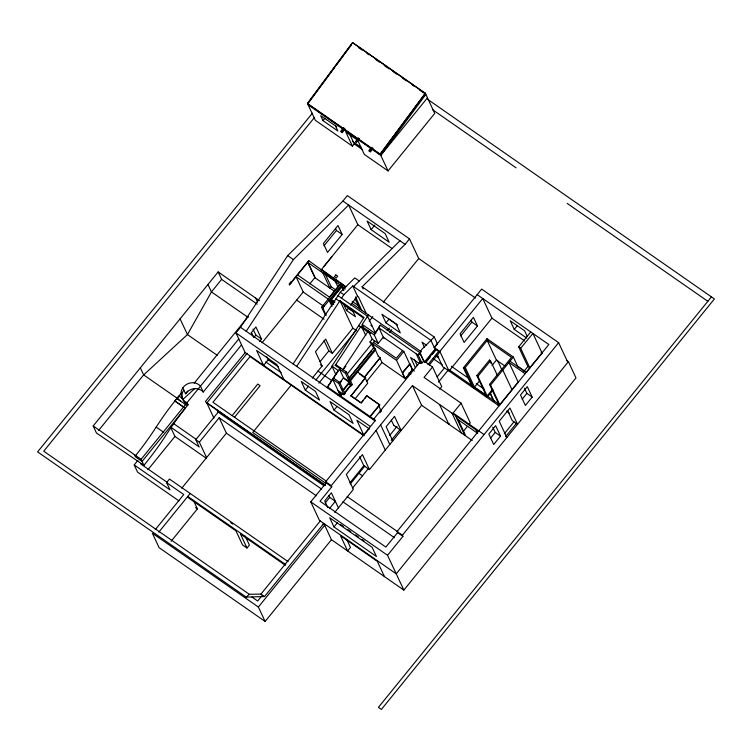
<?xml version="1.0" encoding="UTF-8"?>
<svg xmlns="http://www.w3.org/2000/svg" width="752" height="752" viewBox="0 0 752 752"><rect width="100%" height="100%" fill="white"/><g stroke="black" fill="none" stroke-linecap="round" stroke-linejoin="round"><path stroke-width="1.13" d="M182.802 387.882L185.565 393.785A11.12 10.171 -25.1 0 1 203.256 392.018L200.483 386.114A11.12 10.171 -25.1 0 0 182.802 387.882C179.239 392.864 181.27 400.44 187.069 402.649L188.056 404.764L142.081 461.437L135.322 456.727L134.335 454.612M183.798 390.006C180.236 394.979 182.257 402.555 188.056 404.764M368.884 428.969L363.846 435.173L245.161 352.556L235.949 332.901L240.499 327.289L287.687 255.624L342.912 201.057L347.339 195.595L409.511 238.882L418.723 258.528L475.48 298.046M246.214 331.265L293.402 259.6L348.627 205.033L357.83 224.688L392.055 248.517M293.101 363.912L340.289 292.246L354.794 277.911L359.24 281.013M296.664 366.393L339.989 300.725L364.053 317.466L331.914 366.121L335.787 374.383M341.577 298.177L343.852 294.728L352.735 285.939L430.905 340.346L435.004 349.078L436.038 349.802L432.466 354.201M327.261 387.675L339.838 368.583L335.223 365.369L360.546 326.923L361.298 325.992L370.745 332.572L369.993 333.503L358.619 325.578M363.169 326.471L362.201 324.413L367.568 316.272L338.015 295.696M327.035 387.524L338.231 370.52L331.914 366.121M342.865 369.561L368.301 330.871M369.993 333.503L370.689 332.45L374.27 334.941L378.106 343.138M439.629 389.263L441.753 386.65L432.541 366.995L423.733 360.857L419.917 352.707L380.333 325.165L374.975 333.305L362.201 324.413M374.27 334.941L378.933 327.853L383.887 338.428M419.917 352.707L418.262 355.226L421.938 363.075L423.733 360.857M349.52 133.828L354.248 143.933L352.453 146.142L315.37 120.329L307.446 103.428L352.575 42.563L425.463 93.586L380.371 154.527L307.681 103.926M307.549 103.644L352.641 42.704L425.331 93.304L380.239 154.245L307.446 103.428M308.376 102.986L334.734 67.36M336.125 65.49L343.758 55.178M345.14 53.307L351.391 44.866M343.514 127.614L340.75 131.346L341.699 132.211L343.777 129.419M344.078 128.028L341.314 131.76L341.728 132.042L343.796 129.241M345.027 128.902L342.263 132.634L341.314 131.976M358.3 137.907L355.536 141.649L355.94 141.931M356.11 142.062L358.864 138.33M356.523 142.335L359.287 138.603M370.933 147.881L368.856 150.682L369.354 151.049M371.911 148.576L369.815 151.547L369.364 151.058L372.184 147.364M369.401 151.274L371.469 148.473M373.142 148.229L370.379 151.97L369.429 151.302M308.076 104.772L380.766 155.373L425.858 94.442M380.155 154.057L425.331 93.304M135.52 455.656A120.376 42.93 -55.2 0 0 156.19 427.089A120.376 42.93 -55.2 0 1 174.887 401.004L178.863 396.078L182.482 398.607L181.495 396.483M409.511 238.882L405.084 244.334L362.107 286.803L434.261 337.037L437.382 343.692L434.28 347.546L439.826 351.4L449.038 371.056L491.949 318.162L482.737 298.516L439.826 351.4M312.409 113.157L37.6 451.886L246.214 597.107L264.535 596.552L323.839 523.448L331.453 539.71L403.852 590.104L575.994 377.918L568.38 361.656L566.453 360.311M314.524 117.415L43.729 451.191L249.307 594.296L260.972 594.071L264.535 596.552M335.533 126.026L337.845 130.98L323.012 120.649L324.808 118.44M185.265 408.233L185.255 408.214A120.376 42.93 -55.2 0 0 166.577 434.318A120.376 42.93 -55.2 0 1 143.905 465.328L96.491 433.039L93.182 425.97L218.146 271.933L259.449 300.687M98.7 430.313L143.651 374.91L187.445 334.565L211.453 291.917L221.633 279.377L218.146 271.933M174.878 400.985L184.315 407.556L174.878 400.985L181.683 392.61M185.565 393.785L187.746 391.106M194.27 383.059L248.263 316.507M380.766 155.373L427.446 97.835M178.957 500.917L137.55 472.096L134.194 464.924L137.832 460.44M143.905 465.328L141.094 459.322L238.798 338.889M290.977 282.639L308.781 260.69L324.234 271.923M291.08 282.855L308.884 260.906M203.256 392.018L241.561 344.792M251.14 332.986L255.906 326.97L261.564 339.058L259.647 341.436M324.037 245.763L336.445 230.46L335.514 228.476M358.168 141.273L364.316 154.404L388.051 170.93L434.741 113.383L425.265 93.163M253.932 337.46L255.859 335.091L253.02 329.038M147.956 469.699L174.943 436.442L170.525 427.004M245.161 352.556L205.296 401.681L325.39 485.284M342.16 234.436L327.552 252.437L323.379 243.516L337.977 225.515L342.16 234.436L336.445 230.46M213.963 418.215L206.819 402.978L247.173 353.233M323.98 266.387L331.754 256.799M262.044 342.762L303.206 292.011L296.053 276.727L328.192 299.108M309.768 283.927L314.862 277.657L307.7 262.373L322.815 272.891L329.978 288.176L331.162 286.719L324.723 272.985M321.104 269.959L357.83 224.688M320.963 271.604L322.204 270.071L338.635 281.84L338.409 281.342M322.815 272.891L324.056 271.359L324.291 271.857M323.416 272.76L324.375 271.575M171.484 427.672L199.195 446.97L195.802 439.713L218.183 412.115L217.328 410.282M371.14 229.661L367.098 221.041L385.156 233.609L389.188 242.229L371.14 229.661L374.825 225.111M134.194 464.924L169.99 489.843L166.587 482.587L169.454 479.043L288.119 561.65M206.584 457.611L199.355 442.185L219.17 417.774L321.565 489.054M266.772 356.805L268.173 359.804L263.623 365.416L256.601 350.423L276.896 364.551L283.918 379.534M337.845 286.785L335.458 281.69L336.699 280.158L338.579 281.915L336.934 280.656M232.142 415.63L257.757 384.056L260.117 385.701L234.502 417.275M340.825 283.147L329.461 297.143L297.529 274.912M325.484 315.473L321.612 307.22L341.032 283.288M326.199 315.304L322.796 308.047L342.216 284.115L342.621 284.98M343.269 284.848L330.175 300.988L332.027 304.936M181.787 488.17L226.39 433.19L219.17 417.774M155.269 529.634L183.751 494.534L166.587 482.587M158.785 532.172L190.181 493.472M350.423 305.039L357.557 296.232L352.735 285.939M346.597 310.548L343.946 304.908L352.848 311.102L355.489 316.742L346.597 310.548L348.355 308.376L347.471 306.496M291.438 384.77L252.719 432.503L325.597 483.235M171.118 541.29L197.4 508.888L193.659 500.888M320.042 361.712L328.821 350.883L324.046 340.694M312.296 378.115L322.138 365.989L315.455 351.729L325.701 339.096L332.384 353.365L352.838 328.154L339.989 300.725M305.293 390.128L301.261 381.508L315.502 391.416L319.534 400.045L305.293 390.128L308.546 386.124M315.943 379.91L356.213 330.278M367.192 316.742L368.659 314.938M383.285 302.201L418.723 258.528M318.857 383.191L332.91 365.867M369.166 321.179L372.86 316.62M335.223 365.369L335.834 364.617L346.456 372.061L352.274 384.488L351.269 385.72L350.705 385.475M343.777 378.322L339.472 369.138L340.449 367.831M342.677 393.446L341.756 394.584L340.994 394.057L341.549 395.232L339.547 393.841L332.751 379.337L333.672 378.2L339.65 382.364L344.905 393.578L343.984 394.706L338.005 390.551M327.261 387.694L327.759 387.092L375.492 420.321L325.635 481.778L326.152 482.887L331.764 486.798L320.032 501.264L385.851 547.08L397.592 532.623L397.075 531.514L478.291 431.46L412.434 385.616L331.247 485.689L331.764 486.798M342.903 369.918L345.807 366.337M373.772 347.997L370.003 341.906L372.202 339.199L368.79 331.914M385.945 322.852L381.903 314.223L396.266 324.225L400.308 332.845L385.945 322.852L389.057 319.017L397.676 325.014M351.269 385.72L345.45 373.293L346.456 372.061M343.984 394.706L338.729 383.501L339.65 382.364M339.293 383.05L343.542 377.814L349.52 381.978L343.147 389.827L341.436 388.643M340.242 382.683L341.652 380.944M347.245 374.026L371.206 344.491M374.637 340.891L372.437 343.608L378.435 356.41M387.12 330.72L389.282 328.051M348.242 379.064L373.65 347.734L375.135 348.768L375.633 349.83L350.216 381.151M349.812 377.532L351.992 374.844M353.44 373.058L371.591 350.686M349.718 380.098L375.135 348.768M338.184 395.524L339.547 393.841M389.508 332.44L391.698 329.743M338.532 395.449L339.979 393.663M343.391 390.335L349.755 382.486L344.632 378.923M344.482 392.685L350.855 384.836L348.289 383.05M344.726 393.193L351.09 385.344M351.081 385.626L352.274 384.488M334.048 410.141L330.006 401.521L349.05 414.775L353.092 423.404L334.048 410.141L336.924 406.597M364.306 377.26L380.211 357.651L364.41 377.476L363.667 376.959M350.977 395.947L365.566 377.626L350.977 395.947L360.217 402.376M366.816 381.245L381.997 362.53L379.572 357.35M355.339 398.522L367.709 383.266L364.927 377.325M402.546 350.554L396.295 358.253L373.453 342.348M363.291 400.374L361.139 403.016L366.769 395.731L379.751 404.914L369.73 417.266M364.729 398.607L366.769 395.731M406.522 376.799L405.065 378.594L396.539 360.387L403.805 351.428L383.285 337.15L378.228 343.391L372.202 339.199M285.722 564.602L187.784 496.423L188.451 497.833L235.996 530.931L242.558 544.937L247.004 548.029L249.401 545.087L245.18 536.082M402.658 372.936L409.925 363.977L402.301 372.691L405.422 378.839L412.688 369.881L409.925 363.977M418.093 355.113L419.296 353.637M369.627 417.05L379.647 404.698M407.969 375.004L412.331 369.636L403.805 351.428M373.744 419.099L420.189 361.853L421.938 363.075M379.751 412.857L381.198 411.081L378.416 405.14M437.391 343.702L434.28 347.546L481.665 289.106L558.623 342.677L567.826 362.332M568.38 361.656L396.229 573.842L319.45 520.393L310.764 501.857L326.152 482.887M435.004 349.078L424.288 362.285L419.748 352.594L422.013 349.154L434.261 337.037M425.134 362.605L435.85 349.398L438.67 351.363L439.3 352.697L429.298 365.03M426.046 362.126L430.323 356.843M427.954 364.56L438.67 351.363M432.541 366.995L424.072 377.429L461.07 403.185L470.282 422.84L468.825 424.626M325.306 502.862L329.733 497.401L328.84 495.512M460.675 335.947L471.899 322.11L471.006 320.192M349.953 482.803L363.836 465.685L359.625 456.699M477.464 325.983L464.125 342.414L460.092 333.794L473.422 317.353L477.464 325.983L471.899 322.11M329.442 508.587L335.345 501.311L329.733 497.401M260.972 594.071L320.277 520.976M350.291 483.987L364.805 466.09M389.686 435.427L397.047 426.356M437.109 376.959L444.47 367.897M262.034 595.65L257.682 601.017L251.92 597.003M352.575 488.029L368.367 468.562M391.219 440.399L400.083 429.477M438.463 382.166L448.765 369.467M334.725 512.403L353.374 489.411L346.352 474.427L362.426 454.612L369.448 469.596L421.637 405.272L412.434 385.616M331.453 539.71L265.127 621.462L258.368 607.033L324.695 525.281L322.918 524.041M333.982 526.936L329.677 517.743L372.127 547.296L376.432 556.489L333.982 526.936L337.629 522.433M472.594 387.459L463.382 367.803L487.005 338.691L513.362 357.04L518.203 367.39M479.588 380.841L473.628 388.182L464.426 368.527L487.202 340.449L511.482 357.35L489.543 384.394L498.755 404.05L497.918 405.084M526.748 338.099L514.255 329.414L517.47 325.456M485.256 396.266L486.093 395.242L476.881 375.586L489.486 360.048L490.53 360.772L497.307 375.257M487.127 395.966L477.924 376.31L490.53 360.772M461.07 403.185L453.108 413.008L484.072 434.562M492.024 365.51L496.414 360.105L487.202 340.449M449.235 423.555L448.756 424.147L439.544 404.491M518.645 346.869L520.638 348.261L529.85 367.916L527.857 366.525L518.645 346.869L530.762 331.942M465.262 367.493L474.465 387.148L499.789 404.773L490.586 385.118L513.362 357.04M486.29 396.99L492.034 389.921M494.177 401.596L490.37 393.465L487.681 396.548L449.715 370.125M490.37 393.465L493.171 390.015M463.758 430.877L467.377 426.412M523.542 371.836L527.857 366.525M478.77 430.868L548.828 344.519L477.182 294.643M403.852 590.104L387.543 555.296L402.931 536.336L402.405 535.227L558.623 342.677M490.464 438.284L495.22 432.419L492.776 427.192M522.132 399.246L526.879 393.39L524.435 388.173M500.531 436.113L493.726 444.488L488.838 434.045L495.634 425.67L500.531 436.113L495.22 432.419M532.19 397.084L525.404 405.45L520.506 395.007L527.293 386.641L532.19 397.084L526.879 393.39M504.319 433.754L513.907 421.928M505.617 436.649L516.333 423.442M711.43 296.88L378.406 707.369L381.377 709.437L714.4 298.948L427.568 99.273M520.638 348.261L532.924 333.446L542.126 353.102L526.212 372.306M353.628 286.559L399.97 240.772M341.756 394.584C341.869 393.381 344.134 395.59 344.905 393.578M182.896 399.453L194.918 388.38M246.214 597.107L249.307 594.296M358.281 47.395L362.126 50.074M366.929 53.42L368.856 54.755M375.577 59.436L379.422 62.115M384.234 65.462L389.038 68.808M392.882 71.478L396.727 74.157M402.489 78.17L406.334 80.849M412.105 84.863L414.023 86.198M419.795 90.212L423.639 92.891L423.235 92.045M432.344 109.529L516.098 167.828M567.196 203.407L707.839 301.308M357.698 140.267L345.826 132.004L352.453 146.142M336.858 126.825L320.7 115.695L323.012 120.649M352.378 141.244L360.941 147.204M354.248 143.933L362.464 149.648M342.912 201.057L405.084 244.334M491.949 318.162L524.605 340.9M541.092 352.378L542.126 353.102M517.226 365.867L526.682 372.447M509.988 361.204L526.156 372.456M525.14 373.716L508.972 362.455L518.175 382.11L498.952 405.807L442.674 366.628L437.053 354.634M496.414 360.105L504.818 365.951M476.881 375.586L477.924 376.31M489.543 384.394L490.586 385.118M463.382 367.803L464.426 368.527M336.642 280.233L345.929 286.7M336.031 280.026L322.204 270.071M343.673 285.713L345.45 286.944M357.557 296.232L358.45 296.852L366.205 313.396M335.74 281.333L323.106 272.534L335.975 281.831M335.458 281.69L339.641 284.604M341.032 285.572L344.745 288.157M426.563 345.318L422.022 342.151L424.363 347.142M345.149 289.022L341.436 286.437L343.363 290.554M436.696 355.245L438.613 356.58M451.341 366.29L468.599 378.303M476.26 383.642L483.931 388.981M435.784 355.837L438.51 357.736M287.687 255.624L293.402 259.6M340.289 292.246L343.852 294.728M331.162 286.719L335.674 289.858M352.209 301.364L359.306 306.308M433.302 358.704L442.458 365.077M314.862 277.657L334.49 291.325M351.908 303.451L421.421 351.833M506.566 411.1L509.414 413.092M419.889 352.895L418.262 355.226L378.679 327.675L380.333 325.165M335.947 298.835L363.573 318.058M348.355 308.376L353.694 312.099M370.821 325.362L372.306 326.396M330.316 298.779L334.922 301.984M331.773 300.377L334.443 302.229M333.728 303.46L329.122 300.255L331.989 306.365M330.579 301.853L333.239 303.705M418.977 363.301L410.601 357.473L415.367 367.634M323.228 305.227L324.413 306.055M303.206 292.011L323.069 305.838M352.838 328.154L356.486 330.692M411.494 369.053L414.38 371.056M321.612 307.22L322.796 308.047M321.715 307.446L322.899 308.273M370.003 341.906L396.539 360.387M409.06 372.785L410.968 374.111M374.148 348.796L375.633 349.83M380.315 357.867L378.209 356.251M296.626 300.133L324.046 319.215M381.997 362.53L405.422 378.839M457.122 419.014L477.652 433.302L476.063 429.909M421.637 405.272L472.209 440.475M328.821 350.883L332.384 353.365M357.313 371.883L365.669 377.842M359.541 373.941L362.304 375.859M221.633 279.377L257.24 304.165M339.472 369.138L345.45 373.293M366.873 395.956L379.751 404.914M348.533 383.558L350.244 384.751M320.352 364.758L322.138 365.989M248.028 317.372L211.453 291.917L207.966 284.472M379.92 410.188L381.198 411.081M332.751 379.337L338.729 383.501M318.021 371.065L331.952 380.766M393.653 425.275L401.173 430.501L394.546 416.364L386.143 426.713L392.77 440.86M350.883 395.731L361.045 402.799M338.842 392.347L341.605 394.264M255.859 335.091L261.564 339.058M240.499 327.289L375.004 420.923M235.949 332.901L370.454 426.534M369.505 429.016L356.824 420.189L363.846 435.173M268.173 359.804L278.325 366.873M265.747 361.919L281.154 372.644M363.93 435.812L250.068 356.542L212.957 402.282L326.744 481.487M217.272 355.339L187.445 334.565L180.076 318.848M363.836 465.685L369.448 469.596M358.93 473.337L362.492 475.809M347.151 496.555L397.817 531.824M325.635 481.778L331.247 485.689M397.075 531.514L402.405 535.227M397.592 532.623L402.931 536.336M206.819 402.978L325.108 485.322M218.183 412.115L324.046 485.811M342.893 501.81L394.518 537.746M178.299 399.021L143.651 374.91L140.342 367.831M176.87 398.532L186.402 405.168M226.39 433.19L316.348 495.812M310.764 501.857L387.543 555.296M340.459 524.407L343.288 526.381M348.007 529.662L350.836 531.636M355.555 534.916L358.384 536.89M362.163 539.513L364.043 540.829M173.627 423.63L196.385 439.469M195.802 439.713L199.355 442.185M174.943 436.442L206.227 458.222M156.19 427.089L163.748 432.353M93.182 425.97L141.094 459.322M230.779 522.687L232.678 524.003M140.624 463.862L167.17 482.342M285.431 565.344L240.443 534.023L247.004 548.029M195.52 507.581L197.4 508.888M258.368 607.033L152.355 533.234L159.114 547.663L265.127 621.462M177.312 398.551L180.489 401.051M527.321 336.558L524.623 330.814L510.223 320.784L514.255 329.414M502.797 370.069L511.999 389.724M497.439 360.33L501.904 369.871M487.005 338.691L487.973 340.759M489.486 360.048L490.943 363.15M507.487 410.442L512.253 420.603L517.555 424.297L509.941 408.035L499.225 421.242L506.848 437.504M380.174 154.104L388.051 170.93M378.143 152.976L378.538 153.822M490.248 393.381L494.064 401.512M458.081 419.437L465.215 434.684L464.736 435.276L455.533 415.621M309.909 105.477L310.303 106.323M452.037 413.186L461.249 432.842M420.189 361.853L420.763 363.094M416.166 353.769L420.631 363.291M414.305 359.324L417.163 365.425M362.107 286.803L363.094 288.909M367.568 316.272L375.718 333.672M355.48 296.908L361.75 310.294M355.066 298.704L359.898 309.006M361.797 327.054L365.773 335.542M342.085 286.305L331.275 299.296L333.709 304.494M342.489 287.17L343.937 290.263M391.284 420.199L393.804 425.369M362.05 375.323L362.408 376.085M308.16 262.692L315.323 277.977M380.615 424.833L389.818 444.488M376.066 430.435L385.278 450.091M255.671 298.065L257.522 301.994M384.46 576.605L377.307 561.33L340.449 535.678L347.612 550.953L350.479 547.418L346.663 539.269M338.409 507.854L331.35 492.776L324.704 500.964L327.816 507.6M251.412 332.506L253.772 337.545M290.742 282.122L289.125 284.115L289.567 285.064L291.184 283.072L290.742 282.122M335.843 274.903L334.358 276.727L336.219 278.024L337.695 276.2L335.843 274.903"/></g></svg>
